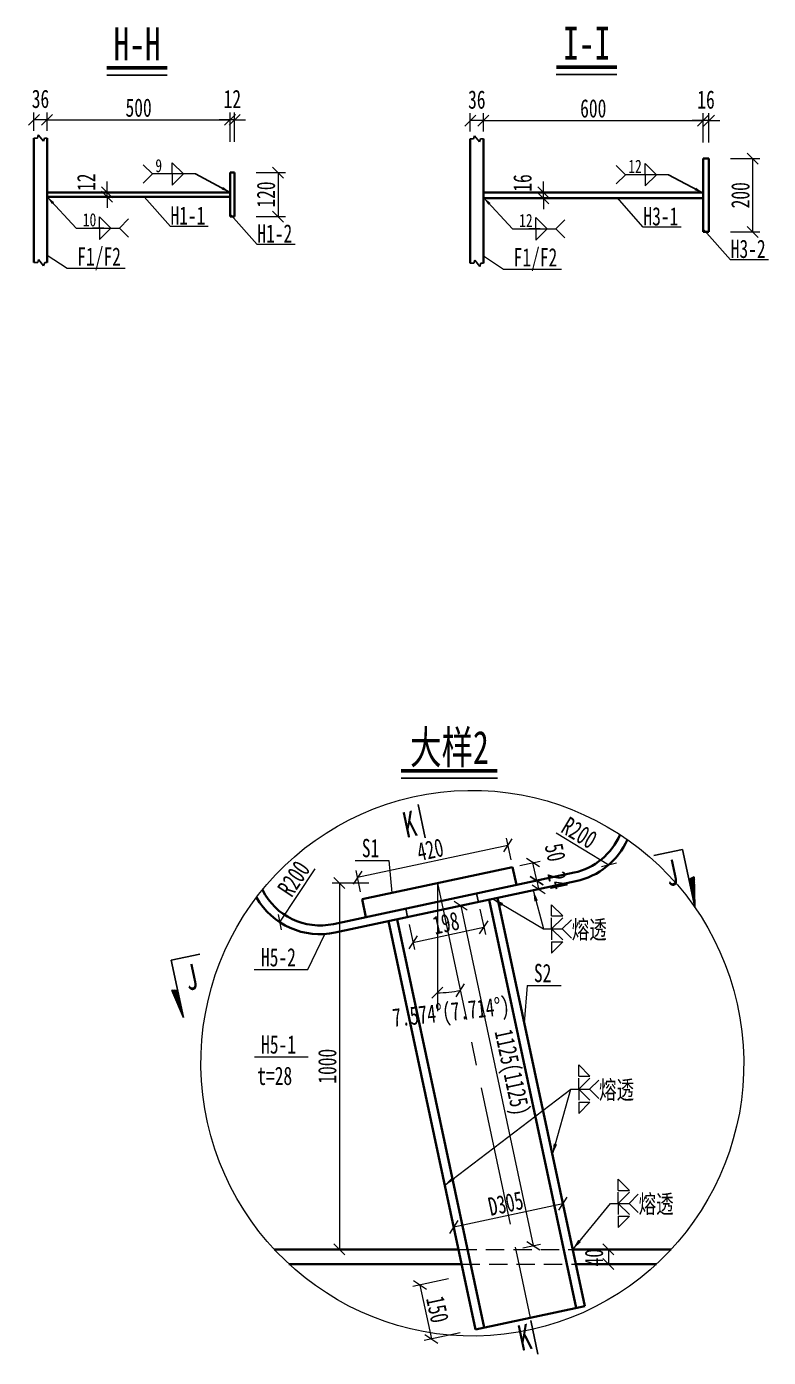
# Model space of a CAD drawing. Header units: millimetres. Extents: x -411717 to -116098, y 0 to 693159.
# Drawn here: x -190016 to -187990, y 302974 to 306607 of the extents above; entities that cross this region are included whole.
import ezdxf
from ezdxf.enums import TextEntityAlignment as Align

# ---------------------------------------------------------------- set-up
doc = ezdxf.new("R2010")
doc.units = ezdxf.units.MM
doc.header["$LTSCALE"] = 2
doc.header["$PDMODE"] = 3
doc.header["$PDSIZE"] = -10
doc.linetypes.add('CENTER2', pattern=[28.575, 19.05, -3.175, 3.175, -3.175])
doc.linetypes.add('DASHED', pattern=[0.75, 0.5, -0.25])
doc.layers.get('Defpoints').update_dxf_attribs({"color": 8, "lineweight": 9})
doc.layers.add('dim', color=3, linetype='Continuous')
for name, color, linetype, lineweight in [('中心线', 7, 'CENTER2', 15), ('吊杆', 8, 'DASHED', 9), ('文字', 7, 'Continuous', 15), ('标注', 4, 'Continuous', 13), ('标注线及字体', 2, 'Continuous', 15), ('桥 构造粗实', 1, 'Continuous', 30), ('横隔板', 6, 'Continuous', 25), ('细实线', 4, 'Continuous', 15), ('虚线', 4, 'DASHED', 15), ('钢板粗线', 1, 'Continuous', 25)]:
    doc.layers.add(name, color=color, linetype=linetype, lineweight=lineweight)
doc.styles.add('111', font='仿宋_GB2312.ttf', dxfattribs={"width": 0.7})
doc.styles.add('BM_Dim', font='仿宋_GB2312.ttf', dxfattribs={"width": 0.85})
doc.styles.add('SMEDI', font='仿宋_GB2312.ttf', dxfattribs={"width": 0.75})
doc.styles.get("Standard").update_dxf_attribs({"font": '仿宋_GB2312.ttf'})
doc.dimstyles.new('200', dxfattribs={"dimscale": 0, "dimtxt": 2.5, "dimasz": 1.5, "dimexe": 1, "dimexo": 1, "dimgap": 0.4, "dimtad": 1, "dimdec": 0, "dimdsep": 46, "dimtxsty": '111', "dimblk": 'OBLIQUE', "dimcen": 0, "dimclrd": 256, "dimclre": 256, "dimclrt": 256, "dimadec": 1, "dimazin": 2, "dimtfac": 1, "dimtdec": 0, "dimtmove": 2, "dimatfit": 3, "dimfxl": 4, "dimfxlon": 1, "dimtolj": 1, "dimlwd": -1, "dimlwe": -1, "dimarcsym": 0})
doc.dimstyles.new('MSteel_1.0_1.0', dxfattribs={"dimtxt": 3, "dimasz": 1.2, "dimexe": 1, "dimexo": 1, "dimgap": 1, "dimtad": 3, "dimtoh": 1, "dimdec": 0, "dimzin": 0, "dimdsep": 46, "dimtxsty": 'Standard', "dimblk": 'ARCHTICK', "dimcen": 0.09, "dimclrd": 3, "dimclre": 3, "dimadec": 0, "dimazin": 0, "dimtfac": 1, "dimtdec": 4, "dimtofl": 0, "dimtmove": 0, "dimatfit": 3, "dimfxl": 1, "dimtolj": 1, "dimtzin": 0, "dimarcsym": 0})

# ---------------------------------------------------------------- blocks, each defined once
blk = doc.blocks.new('_ArchTick')
at = {"color": 0, "linetype": 'ByBlock', "const_width": 0.15}
blk.add_lwpolyline([(-0.5, -0.5), (0.5, 0.5)], dxfattribs=at)
blk = doc.blocks.new('_Oblique')
at = {"color": 0, "linetype": 'ByBlock', "lineweight": -2}
blk.add_line((-0.5, -0.5), (0.5, 0.5), dxfattribs=at)
blk = doc.blocks.new('*D1088')
at = {"layer": 'Defpoints', "color": 0, "transparency": 16777216}
for p in [(-189460.1, 306352.7), (-189960.1, 306302.7), (-189460.1, 306266.7)]:
    blk.add_point(p, dxfattribs=at)
at = {"layer": '标注', "transparency": 16777216}
for p, q in [((-189960.1, 306322.7), (-189960.1, 306372.7)), ((-189460.1, 306292.7), (-189460.1, 306372.7)), ((-189960.1, 306352.7), (-189460.1, 306352.7))]:
    blk.add_line(p, q, dxfattribs=at)
at = {"layer": '标注', "transparency": 16777216, "xscale": 30.0000111803067, "yscale": 30.0000111803067, "zscale": 30.0000111803067, "rotation": 180}
blk.add_blockref('_Oblique', (-189960.1, 306352.7), dxfattribs=at)
at = {"layer": '标注', "transparency": 16777216, "xscale": 30.0000111803067, "yscale": 30.0000111803067, "zscale": 30.0000111803067}
blk.add_blockref('_Oblique', (-189460.1, 306352.7), dxfattribs=at)
at = {"layer": '标注', "transparency": 16777216, "insert": (-189710.1, 306385.7), "char_height": 50, "attachment_point": 5, "style": '111'}
blk.add_mtext('\\A1;500', dxfattribs=at)
blk = doc.blocks.new('*D1161')
at = {"layer": 'Defpoints', "color": 0, "transparency": 16777216}
for p in [(-189448.1, 306208.7), (-189448.1, 306088.7), (-189329.1, 306088.7)]:
    blk.add_point(p, dxfattribs=at)
at = {"layer": '标注', "transparency": 16777216}
for p, q in [((-189389.1, 306208.7), (-189309.1, 306208.7)), ((-189329.1, 306208.7), (-189329.1, 306088.7)), ((-189389.1, 306088.7), (-189309.1, 306088.7))]:
    blk.add_line(p, q, dxfattribs=at)
at = {"layer": '标注', "transparency": 16777216, "xscale": 30.0000111803067, "yscale": 30.0000111803067, "zscale": 30.0000111803067}
for p, rotation in [((-189329.1, 306208.7), 90), ((-189329.1, 306088.7), 270)]:
    blk.add_blockref('_Oblique', p, dxfattribs=dict(at, rotation=rotation))
at = {"layer": '标注', "transparency": 16777216, "insert": (-189362.1, 306148.7), "char_height": 50, "attachment_point": 5, "rotation": 90, "style": '111'}
blk.add_mtext('\\A1;120', dxfattribs=at)
blk = doc.blocks.new('*D1162')
at = {"layer": 'Defpoints', "color": 0, "transparency": 16777216}
for p in [(-189460.1, 306352.7), (-189460.1, 306208.7), (-189448.1, 306208.7)]:
    blk.add_point(p, dxfattribs=at)
at = {"layer": '标注', "transparency": 16777216}
for p, q in [((-189460.1, 306292.7), (-189460.1, 306372.7)), ((-189448.1, 306292.7), (-189448.1, 306372.7)), ((-189460.1, 306352.7), (-189490.1, 306352.7)), ((-189448.1, 306352.7), (-189460.1, 306352.7)), ((-189448.1, 306352.7), (-189418.1, 306352.7))]:
    blk.add_line(p, q, dxfattribs=at)
at = {"layer": '标注', "transparency": 16777216, "xscale": 30.0000111803067, "yscale": 30.0000111803067, "zscale": 30.0000111803067}
blk.add_blockref('_Oblique', (-189460.1, 306352.7), dxfattribs=at)
at = {"layer": '标注', "transparency": 16777216, "xscale": 30.0000111803067, "yscale": 30.0000111803067, "zscale": 30.0000111803067, "rotation": 180}
blk.add_blockref('_Oblique', (-189448.1, 306352.7), dxfattribs=at)
at = {"layer": '标注', "transparency": 16777216, "insert": (-189454.1, 306409.7), "char_height": 50, "attachment_point": 5, "style": '111'}
blk.add_mtext('\\A1;12', dxfattribs=at)
blk = doc.blocks.new('*D1163')
at = {"layer": 'Defpoints', "color": 0, "transparency": 16777216}
for p in [(-189796.3, 306154.7), (-189756.8, 306154.7), (-189756.8, 306142.7)]:
    blk.add_point(p, dxfattribs=at)
at = {"layer": '标注', "transparency": 16777216}
for p, q in [((-189796.3, 306154.7), (-189796.3, 306184.7)), ((-189776.8, 306154.7), (-189816.3, 306154.7)), ((-189796.3, 306142.7), (-189796.3, 306154.7)), ((-189776.8, 306142.7), (-189816.3, 306142.7)), ((-189796.3, 306142.7), (-189796.3, 306112.7))]:
    blk.add_line(p, q, dxfattribs=at)
at = {"layer": '标注', "transparency": 16777216, "xscale": 30.0000111803067, "yscale": 30.0000111803067, "zscale": 30.0000111803067}
for p, rotation in [((-189796.3, 306154.7), 270), ((-189796.3, 306142.7), 90)]:
    blk.add_blockref('_Oblique', p, dxfattribs=dict(at, rotation=rotation))
at = {"layer": '标注', "transparency": 16777216, "insert": (-189853.3, 306182.3), "char_height": 50, "attachment_point": 5, "rotation": 90, "style": '111'}
blk.add_mtext('\\A1;12', dxfattribs=at)
blk = doc.blocks.new('*D1089')
at = {"layer": 'Defpoints', "color": 0, "transparency": 16777216}
for p in [(-189996.1, 306352.7), (-189996.1, 306302.7), (-189960.1, 306302.7)]:
    blk.add_point(p, dxfattribs=at)
at = {"layer": '标注', "transparency": 16777216}
for p, q in [((-189996.1, 306322.7), (-189996.1, 306372.7)), ((-189960.1, 306322.7), (-189960.1, 306372.7)), ((-189960.1, 306352.7), (-189996.1, 306352.7))]:
    blk.add_line(p, q, dxfattribs=at)
at = {"layer": '标注', "transparency": 16777216, "xscale": 30.00001118030679, "yscale": 30.00001118030679, "zscale": 30.00001118030679, "rotation": 180}
blk.add_blockref('_Oblique', (-189996.1, 306352.7), dxfattribs=at)
at = {"layer": '标注', "transparency": 16777216, "xscale": 30.00001118030679, "yscale": 30.00001118030679, "zscale": 30.00001118030679}
blk.add_blockref('_Oblique', (-189960.1, 306352.7), dxfattribs=at)
at = {"layer": '标注', "transparency": 16777216, "insert": (-189978.1, 306409.7), "char_height": 50, "attachment_point": 5, "style": '111'}
blk.add_mtext('\\A1;36', dxfattribs=at)
blk = doc.blocks.new('*D1090')
at = {"layer": 'Defpoints', "color": 0, "transparency": 16777216}
for p in [(-188168.5, 306350.7), (-188768.5, 306300.7), (-188168.5, 306264.7)]:
    blk.add_point(p, dxfattribs=at)
at = {"layer": '标注', "transparency": 16777216}
for p, q in [((-188768.5, 306320.7), (-188768.5, 306370.7)), ((-188168.5, 306290.7), (-188168.5, 306370.7)), ((-188768.5, 306350.7), (-188168.5, 306350.7))]:
    blk.add_line(p, q, dxfattribs=at)
at = {"layer": '标注', "transparency": 16777216, "xscale": 30.0000111803067, "yscale": 30.0000111803067, "zscale": 30.0000111803067, "rotation": 180}
blk.add_blockref('_Oblique', (-188768.5, 306350.7), dxfattribs=at)
at = {"layer": '标注', "transparency": 16777216, "xscale": 30.0000111803067, "yscale": 30.0000111803067, "zscale": 30.0000111803067}
blk.add_blockref('_Oblique', (-188168.5, 306350.7), dxfattribs=at)
at = {"layer": '标注', "transparency": 16777216, "insert": (-188468.5, 306383.7), "char_height": 50, "attachment_point": 5, "style": '111'}
blk.add_mtext('\\A1;600', dxfattribs=at)
blk = doc.blocks.new('*D1164')
at = {"layer": 'Defpoints', "color": 0, "transparency": 16777216}
for p in [(-188152.5, 306246.7), (-188152.5, 306046.7), (-188033.5, 306046.7)]:
    blk.add_point(p, dxfattribs=at)
at = {"layer": '标注', "transparency": 16777216}
for p, q in [((-188093.5, 306246.7), (-188013.5, 306246.7)), ((-188033.5, 306246.7), (-188033.5, 306046.7)), ((-188093.5, 306046.7), (-188013.5, 306046.7))]:
    blk.add_line(p, q, dxfattribs=at)
at = {"layer": '标注', "transparency": 16777216, "xscale": 30.0000111803067, "yscale": 30.0000111803067, "zscale": 30.0000111803067}
for p, rotation in [((-188033.5, 306246.7), 90), ((-188033.5, 306046.7), 270)]:
    blk.add_blockref('_Oblique', p, dxfattribs=dict(at, rotation=rotation))
at = {"layer": '标注', "transparency": 16777216, "insert": (-188066.5, 306146.7), "char_height": 50, "attachment_point": 5, "rotation": 90, "style": '111'}
blk.add_mtext('\\A1;200', dxfattribs=at)
blk = doc.blocks.new('*D1165')
at = {"layer": 'Defpoints', "color": 0, "transparency": 16777216}
for p in [(-188168.5, 306350.7), (-188168.5, 306246.7), (-188152.5, 306246.7)]:
    blk.add_point(p, dxfattribs=at)
at = {"layer": '标注', "transparency": 16777216}
for p, q in [((-188168.5, 306290.7), (-188168.5, 306370.7)), ((-188152.5, 306290.7), (-188152.5, 306370.7)), ((-188168.5, 306350.7), (-188198.5, 306350.7)), ((-188152.5, 306350.7), (-188168.5, 306350.7)), ((-188152.5, 306350.7), (-188122.5, 306350.7))]:
    blk.add_line(p, q, dxfattribs=at)
at = {"layer": '标注', "transparency": 16777216, "xscale": 30.0000111803067, "yscale": 30.0000111803067, "zscale": 30.0000111803067}
blk.add_blockref('_Oblique', (-188168.5, 306350.7), dxfattribs=at)
at = {"layer": '标注', "transparency": 16777216, "xscale": 30.0000111803067, "yscale": 30.0000111803067, "zscale": 30.0000111803067, "rotation": 180}
blk.add_blockref('_Oblique', (-188152.5, 306350.7), dxfattribs=at)
at = {"layer": '标注', "transparency": 16777216, "insert": (-188160.5, 306407.7), "char_height": 50, "attachment_point": 5, "style": '111'}
blk.add_mtext('\\A1;16', dxfattribs=at)
blk = doc.blocks.new('*D1091')
at = {"layer": 'Defpoints', "color": 0, "transparency": 16777216}
for p in [(-188604.7, 306154.7), (-188565.2, 306154.7), (-188565.2, 306138.7)]:
    blk.add_point(p, dxfattribs=at)
at = {"layer": '标注', "transparency": 16777216}
for p, q in [((-188604.7, 306154.7), (-188604.7, 306184.7)), ((-188585.2, 306154.7), (-188624.7, 306154.7)), ((-188604.7, 306138.7), (-188604.7, 306154.7)), ((-188585.2, 306138.7), (-188624.7, 306138.7)), ((-188604.7, 306138.7), (-188604.7, 306108.7))]:
    blk.add_line(p, q, dxfattribs=at)
at = {"layer": '标注', "transparency": 16777216, "xscale": 30.0000111803067, "yscale": 30.0000111803067, "zscale": 30.0000111803067}
for p, rotation in [((-188604.7, 306154.7), 270), ((-188604.7, 306138.7), 90)]:
    blk.add_blockref('_Oblique', p, dxfattribs=dict(at, rotation=rotation))
at = {"layer": '标注', "transparency": 16777216, "insert": (-188661.7, 306180.3), "char_height": 50, "attachment_point": 5, "rotation": 90, "style": '111'}
blk.add_mtext('\\A1;16', dxfattribs=at)
blk = doc.blocks.new('*D1092')
at = {"layer": 'Defpoints', "color": 0, "transparency": 16777216}
for p in [(-188804.5, 306350.7), (-188804.5, 306300.7), (-188768.5, 306300.7)]:
    blk.add_point(p, dxfattribs=at)
at = {"layer": '标注', "transparency": 16777216}
for p, q in [((-188804.5, 306320.7), (-188804.5, 306370.7)), ((-188768.5, 306320.7), (-188768.5, 306370.7)), ((-188768.5, 306350.7), (-188804.5, 306350.7))]:
    blk.add_line(p, q, dxfattribs=at)
at = {"layer": '标注', "transparency": 16777216, "xscale": 30.00001118030679, "yscale": 30.00001118030679, "zscale": 30.00001118030679, "rotation": 180}
blk.add_blockref('_Oblique', (-188804.5, 306350.7), dxfattribs=at)
at = {"layer": '标注', "transparency": 16777216, "xscale": 30.00001118030679, "yscale": 30.00001118030679, "zscale": 30.00001118030679}
blk.add_blockref('_Oblique', (-188768.5, 306350.7), dxfattribs=at)
at = {"layer": '标注', "transparency": 16777216, "insert": (-188786.5, 306407.7), "char_height": 50, "attachment_point": 5, "style": '111'}
blk.add_mtext('\\A1;36', dxfattribs=at)
blk = doc.blocks.new('*D1097')
at = {"layer": 'Defpoints', "color": 0, "transparency": 16777216}
for p in [(-188460.2, 303268.8), (-188460.2, 303228.8), (-188427.3, 303228.8)]:
    blk.add_point(p, dxfattribs=at)
at = {"layer": '标注', "transparency": 16777216}
for p, q in [((-188440.2, 303268.8), (-188407.3, 303268.8)), ((-188427.3, 303268.8), (-188427.3, 303228.8)), ((-188440.2, 303228.8), (-188407.3, 303228.8))]:
    blk.add_line(p, q, dxfattribs=at)
at = {"layer": '标注', "transparency": 16777216, "xscale": 30.00001118030668, "yscale": 30.00001118030668, "zscale": 30.00001118030668}
for p, rotation in [((-188427.3, 303268.8), 90), ((-188427.3, 303228.8), 270)]:
    blk.add_blockref('_Oblique', p, dxfattribs=dict(at, rotation=rotation))
at = {"layer": '标注', "transparency": 16777216, "insert": (-188466.3, 303246.2), "char_height": 50, "attachment_point": 5, "rotation": 90, "style": '111'}
blk.add_mtext('\\A1;40', dxfattribs=at)
blk = doc.blocks.new('*D1167')
at = {"layer": 'Defpoints', "color": 0, "transparency": 16777216}
for p in [(-188894.2, 304268.8), (-189161.7, 303268.8), (-189088.1, 303268.8)]:
    blk.add_point(p, dxfattribs=at)
at = {"layer": '标注', "transparency": 16777216}
for p, q in [((-189081.7, 304268.8), (-189181.7, 304268.8)), ((-189161.7, 304268.8), (-189161.7, 303268.8)), ((-189108.1, 303268.8), (-189181.7, 303268.8))]:
    blk.add_line(p, q, dxfattribs=at)
at = {"layer": '标注', "transparency": 16777216, "xscale": 30.00001118030668, "yscale": 30.00001118030668, "zscale": 30.00001118030668}
for p, rotation in [((-189161.7, 304268.8), 90), ((-189161.7, 303268.8), 270)]:
    blk.add_blockref('_Oblique', p, dxfattribs=dict(at, rotation=rotation))
at = {"layer": '标注', "transparency": 16777216, "insert": (-189194.7, 303768.8), "char_height": 50, "attachment_point": 5, "rotation": 90, "style": '111'}
blk.add_mtext('\\A1;1000', dxfattribs=at)
blk = doc.blocks.new('*D1098')
at = {"layer": 'Defpoints', "color": 0, "transparency": 16777216}
for p in [(-189214.8, 304329.2), (-189325.2, 304162.4)]:
    blk.add_point(p, dxfattribs=at)
at = {"layer": '标注', "transparency": 16777216}
blk.add_line((-189229.1, 304307.7), (-189325.2, 304162.4), dxfattribs=at)
at = {"layer": '标注', "transparency": 16777216, "xscale": 30.00001118030668, "yscale": 30.00001118030668, "zscale": 30.00001118030668, "rotation": 236.4974967054063}
blk.add_blockref('_Oblique', (-189325.2, 304162.4), dxfattribs=at)
at = {"layer": '标注', "transparency": 16777216, "insert": (-189286.4, 304280.9), "char_height": 50, "attachment_point": 5, "rotation": 56.4975, "style": '111'}
blk.add_mtext('\\A1;R200', dxfattribs=at)
blk = doc.blocks.new('*D1099')
at = {"layer": 'Defpoints', "color": 0, "transparency": 16777216}
for p in [(-188597.2, 304422.2), (-188425.8, 304319.1)]:
    blk.add_point(p, dxfattribs=at)
at = {"layer": '标注', "transparency": 16777216}
blk.add_line((-188569.7, 304405.7), (-188425.8, 304319.1), dxfattribs=at)
at = {"layer": '标注', "transparency": 16777216, "xscale": 30.00001118030668, "yscale": 30.00001118030668, "zscale": 30.00001118030668, "rotation": 328.9846993596302}
blk.add_blockref('_Oblique', (-188425.8, 304319.1), dxfattribs=at)
at = {"layer": '标注', "transparency": 16777216, "insert": (-188506.5, 304406.1), "char_height": 50, "attachment_point": 5, "rotation": 328.9847, "style": '111'}
blk.add_mtext('\\A1;R200', dxfattribs=at)
blk = doc.blocks.new('*D1168')
at = {"layer": 'Defpoints', "color": 0, "transparency": 16777216}
for p in [(-188894.2, 304268.8), (-188894.2, 304268.8), (-188873.2, 303970.1), (-188894.2, 303918.9), (-188672.1, 303228.8)]:
    blk.add_point(p, dxfattribs=at)
at = {"layer": '标注', "transparency": 16777216}
blk.add_arc((-188894.2, 304268.8), 299.4, 270, 282.055, dxfattribs=at)
at = {"layer": '标注', "transparency": 16777216, "xscale": 30.00001118030668, "yscale": 30.00001118030668, "zscale": 30.00001118030668}
for p, rotation in [((-188894.2, 303969.3), 179.9999999999967), ((-188831.7, 303976), 12.05499999999976)]:
    blk.add_blockref('_Oblique', p, dxfattribs=dict(at, rotation=rotation))
at = {"layer": '标注', "transparency": 16777216, "insert": (-188856.5, 303911.3), "char_height": 50, "attachment_point": 5, "rotation": 6.0275, "style": '111'}
blk.add_mtext('\\A1;7.574%%D(7.714%%D)', dxfattribs=at)
blk = doc.blocks.new('*D1169')
at = {"layer": 'Defpoints', "color": 0, "transparency": 16777216}
for p in [(-188782, 304217.1), (-188975.6, 304175.7), (-188767.2, 304148.1)]:
    blk.add_point(p, dxfattribs=at)
at = {"layer": '标注', "transparency": 16777216}
for p, q in [((-188777.8, 304197.5), (-188763, 304128.5)), ((-188971.4, 304156.2), (-188956.7, 304087.2)), ((-188960.9, 304106.7), (-188767.2, 304148.1))]:
    blk.add_line(p, q, dxfattribs=at)
at = {"layer": '标注', "transparency": 16777216, "xscale": 30.00001118030668, "yscale": 30.00001118030668, "zscale": 30.00001118030668}
for p, rotation in [((-188767.2, 304148.1), 12.05499999999293), ((-188960.9, 304106.7), 192.0549999999929)]:
    blk.add_blockref('_Oblique', p, dxfattribs=dict(at, rotation=rotation))
at = {"layer": '标注', "transparency": 16777216, "insert": (-188870.9, 304159.7), "char_height": 50, "attachment_point": 5, "rotation": 12.055, "style": '111'}
blk.add_mtext('\\A1;198', dxfattribs=at)
blk = doc.blocks.new('*D1170')
at = {"layer": 'Defpoints', "color": 0, "transparency": 16777216}
for p in [(-188688.9, 304312.6), (-189112.2, 304283.8), (-189099.6, 304224.9)]:
    blk.add_point(p, dxfattribs=at)
at = {"layer": '标注', "transparency": 16777216}
for p, q in [((-188701.4, 304371.5), (-189112.2, 304283.8)), ((-188693, 304332.2), (-188705.6, 304391.1)), ((-189103.8, 304244.5), (-189116.4, 304303.4))]:
    blk.add_line(p, q, dxfattribs=at)
at = {"layer": '标注', "transparency": 16777216, "xscale": 30.00001118030668, "yscale": 30.00001118030668, "zscale": 30.00001118030668}
for p, rotation in [((-188701.4, 304371.5), 12.0549999999199), ((-189112.2, 304283.8), 192.0549999999199)]:
    blk.add_blockref('_Oblique', p, dxfattribs=dict(at, rotation=rotation))
at = {"layer": '标注', "transparency": 16777216, "insert": (-188913.7, 304360), "char_height": 50, "attachment_point": 5, "rotation": 12.055, "style": '111'}
blk.add_mtext('\\A1;420', dxfattribs=at)
blk = doc.blocks.new('*D1171')
at = {"layer": 'Defpoints', "color": 0, "transparency": 16777216}
for p in [(-188688.9, 304312.6), (-188633.3, 304324.5), (-188678.4, 304263.7)]:
    blk.add_point(p, dxfattribs=at)
at = {"layer": '标注', "transparency": 16777216}
for p, q in [((-188669.3, 304316.8), (-188613.7, 304328.7)), ((-188622.8, 304275.6), (-188633.3, 304324.5)), ((-188658.9, 304267.9), (-188603.3, 304279.8))]:
    blk.add_line(p, q, dxfattribs=at)
at = {"layer": '标注', "transparency": 16777216, "xscale": 30.00001118030668, "yscale": 30.00001118030668, "zscale": 30.00001118030668}
for p, rotation in [((-188633.3, 304324.5), 102.0550000000018), ((-188622.8, 304275.6), 282.0550000000018)]:
    blk.add_blockref('_Oblique', p, dxfattribs=dict(at, rotation=rotation))
at = {"layer": '标注', "transparency": 16777216, "insert": (-188572.3, 304352.5), "char_height": 50, "attachment_point": 5, "rotation": 282.055, "style": '111'}
blk.add_mtext('\\A1;50', dxfattribs=at)
blk = doc.blocks.new('*D1180')
at = {"layer": 'Defpoints', "color": 0, "transparency": 16777216}
for p in [(-188551.4, 303393.6), (-188549.3, 303383.6), (-188847.5, 303319.9)]:
    blk.add_point(p, dxfattribs=at)
at = {"layer": '标注', "transparency": 16777216}
for p, q in [((-188849.7, 303330), (-188551.4, 303393.6)), ((-188551.4, 303393.6), (-188555.6, 303413.2)), ((-188849.7, 303330), (-188853.8, 303349.5))]:
    blk.add_line(p, q, dxfattribs=at)
at = {"layer": '标注', "transparency": 16777216, "xscale": 30.0000111803067, "yscale": 30.0000111803067, "zscale": 30.0000111803067}
for p, rotation in [((-188551.4, 303393.6), 12.05500000000188), ((-188849.7, 303330), 192.0550000000019)]:
    blk.add_blockref('_Oblique', p, dxfattribs=dict(at, rotation=rotation))
at = {"layer": '标注', "transparency": 16777216, "insert": (-188707.4, 303394.1), "char_height": 50, "attachment_point": 5, "rotation": 12.055, "style": '111'}
blk.add_mtext('\\A1;D305', dxfattribs=at)
blk = doc.blocks.new('剖面箭头')
at = {"layer": '钢板粗线', "ltscale": 10}
h = blk.add_hatch(dxfattribs=at)
h.set_pattern_fill('ANSI31', color=256, style=0)
h.set_pattern_definition([(45, (-182.99888, -777.8594), (-0.088388348, 0.088388348), [])])
h.paths.add_polyline_path([(6, -3), (3.15, -3), (3, -3.6)])
for p, q in [((0, 0), (0, -3)), ((0, -3), (6, -3)), ((6, -3), (3, -3.6)), ((3, -3.6), (3.15, -3))]:
    blk.add_line(p, q, dxfattribs=at)
blk = doc.blocks.new('*D1188')
at = {"layer": 'Defpoints', "color": 0, "transparency": 16777216}
for p in [(-188658.9, 304267.9), (-188653.8, 304244.5), (-188617.8, 304252.2)]:
    blk.add_point(p, dxfattribs=at)
at = {"layer": '标注', "transparency": 16777216}
for p, q in [((-188639.3, 304272.1), (-188603.3, 304279.8)), ((-188634.3, 304248.6), (-188598.2, 304256.3)), ((-188622.8, 304275.6), (-188617.8, 304252.2))]:
    blk.add_line(p, q, dxfattribs=at)
at = {"layer": '标注', "transparency": 16777216, "xscale": 30.00001118030656, "yscale": 30.00001118030656, "zscale": 30.00001118030656}
for p, rotation in [((-188622.8, 304275.6), 102.0550000003429), ((-188617.8, 304252.2), 282.0550000003429)]:
    blk.add_blockref('_Oblique', p, dxfattribs=dict(at, rotation=rotation))
at = {"layer": '标注', "transparency": 16777216, "insert": (-188564.6, 304275.8), "char_height": 50, "attachment_point": 5, "rotation": 282.055, "style": '111'}
blk.add_mtext('\\A1;24', dxfattribs=at)
blk = doc.blocks.new('*D1189')
at = {"layer": 'Defpoints', "color": 0, "transparency": 16777216}
for p in [(-188878.8, 304196.4), (-188632.3, 303279.1), (-188680.7, 303268.8)]:
    blk.add_point(p, dxfattribs=at)
at = {"layer": '标注', "transparency": 16777216}
for p, q in [((-188859.2, 304200.6), (-188810.9, 304210.9)), ((-188830.4, 304206.7), (-188632.3, 303279.1)), ((-188661.1, 303273), (-188612.8, 303283.3))]:
    blk.add_line(p, q, dxfattribs=at)
at = {"layer": '标注', "transparency": 16777216, "xscale": 30.0000111803067, "yscale": 30.0000111803067, "zscale": 30.0000111803067}
for p, rotation in [((-188830.4, 304206.7), 102.0549999999997), ((-188632.3, 303279.1), 282.0549999999997)]:
    blk.add_blockref('_Oblique', p, dxfattribs=dict(at, rotation=rotation))
at = {"layer": '标注', "transparency": 16777216, "insert": (-188695.4, 303750.6), "char_height": 50, "attachment_point": 5, "rotation": 282.055, "style": '111'}
blk.add_mtext('\\A1;1125(1125)', dxfattribs=at)
blk = doc.blocks.new('*D1620')
at = {"layer": 'Defpoints', "color": 0, "transparency": 16777216}
for p in [(-188672.1, 303228.8), (-188640.8, 303082.1), (-188910.5, 303024.5)]:
    blk.add_point(p, dxfattribs=at)
at = {"layer": '标注', "transparency": 16777216}
for p, q in [((-188863.5, 303187.9), (-188961.3, 303167)), ((-188941.8, 303171.2), (-188910.5, 303024.5)), ((-188832.2, 303041.2), (-188930, 303020.3))]:
    blk.add_line(p, q, dxfattribs=at)
at = {"layer": '标注', "transparency": 16777216, "xscale": 30, "yscale": 30, "zscale": 30}
for p, rotation in [((-188941.8, 303171.2), 102.0550000000857), ((-188910.5, 303024.5), 282.0550000000856)]:
    blk.add_blockref('_Oblique', p, dxfattribs=dict(at, rotation=rotation))
at = {"layer": '标注', "transparency": 16777216, "insert": (-188893.8, 303104.7), "char_height": 50, "attachment_point": 5, "rotation": 282.055, "style": '111'}
blk.add_mtext('\\A1;150', dxfattribs=at)

msp = doc.modelspace()

# ---------------------------------------------------------------- linework, layer by layer
at = {"color": 4}
for p, q in [((-189797.3, 306474.5), (-189631.7, 306474.5)), ((-188569.7, 306476.5), (-188404, 306476.5)), ((-188993.4, 304555.7), (-188730.1, 304555.7))]:
    msp.add_line(p, q, dxfattribs=at)
for p, q in [((-189996.1, 306302.9), (-189986.4, 306302.9)), ((-189986.4, 306302.9), (-189984.4, 306311.4)), ((-189970.2, 306294.4), (-189984.4, 306311.4)), ((-189970.2, 306294.4), (-189967.2, 306302.9)), ((-189967.2, 306302.9), (-189960.1, 306302.9)), ((-188804.5, 306300.9), (-188795.2, 306300.9)), ((-188795.2, 306300.9), (-188793.2, 306309.4)), ((-188779, 306292.4), (-188793.2, 306309.4)), ((-188779, 306292.4), (-188776, 306300.9)), ((-188776, 306300.9), (-188768.5, 306300.9)), ((-189996.1, 305962.9), (-189985.7, 305962.9)), ((-189985.7, 305962.9), (-189983.7, 305971.4)), ((-189969.4, 305954.4), (-189983.7, 305971.4)), ((-189969.4, 305954.4), (-189966.4, 305962.9)), ((-189966.4, 305962.9), (-189960.1, 305962.9)), ((-188794.3, 305960.9), (-188792.3, 305969.4)), ((-188778.1, 305952.4), (-188792.3, 305969.4)), ((-188804.5, 305960.9), (-188794.3, 305960.9)), ((-188778.1, 305952.4), (-188775.1, 305960.9)), ((-188775.1, 305960.9), (-188768.5, 305960.9))]:
    msp.add_line(p, q)
at = {"color": 6, "const_width": 10}
for points in [[(-189797.3, 306494.5), (-189631.7, 306494.5)], [(-188569.7, 306496.5), (-188404, 306496.5)], [(-188993.4, 304575.7), (-188730.1, 304575.7)]]:
    msp.add_lwpolyline(points, dxfattribs=at)
at = {"layer": '中心线', "ltscale": 10}
msp.add_line((-188894.2, 304268.8), (-188672.1, 303228.8), dxfattribs=at)
at = {"layer": '吊杆', "ltscale": 2}
msp.add_line((-189099.5, 304224.6), (-189089, 304175.8), dxfattribs=at)
at = {"layer": '标注'}
for p, q in [((-189623.4, 306061.3), (-189695.1, 306142.7)), ((-188331.8, 306059.3), (-188403.5, 306140.7)), ((-189386.2, 306012.4), (-189457.9, 306093.7)), ((-189520.2, 306061.3), (-189623.4, 306061.3)), ((-188228.6, 306059.3), (-188331.8, 306059.3)), ((-188093.4, 305970.5), (-188165.2, 306051.8)), ((-189283, 306012.4), (-189386.2, 306012.4)), ((-189905.1, 305946.4), (-189960.1, 305982.3)), ((-188713.5, 305944.4), (-188768.5, 305980.3)), ((-187990.2, 305970.5), (-188093.4, 305970.5)), ((-189746.4, 305946.4), (-189905.1, 305946.4)), ((-188554.8, 305944.4), (-188713.5, 305944.4)), ((-189118.9, 304330.7), (-189026.4, 304330.7)), ((-189026.4, 304330.7), (-189018.9, 304242.2)), ((-189247.6, 304032.7), (-189201.3, 304129.6)), ((-189394.3, 304032.7), (-189247.6, 304032.7)), ((-188649, 303989.6), (-188656.9, 303887.7)), ((-188649, 303989.6), (-188556.4, 303989.6)), ((-189393.9, 303794.6), (-189247.2, 303794.6)), ((-188672.1, 303228.8), (-188640.8, 303082.1))]:
    msp.add_line(p, q, dxfattribs=at)
msp.add_ellipse((-188798.7, 303777), major_axis=(-124.9, 734.6), ratio=0.994417, start_param=-3.141592653589793, end_param=3.141592653589793, dxfattribs=at)
at = {"layer": '桥 构造粗实'}
for p, q in [((-189996.1, 306302.9), (-189996.1, 305962.9)), ((-189960.1, 306302.9), (-189960.1, 305962.9)), ((-188804.5, 306300.9), (-188804.5, 305960.9)), ((-188768.5, 306300.9), (-188768.5, 305960.9)), ((-188168.5, 306046.7), (-188168.5, 306246.7)), ((-188168.5, 306246.7), (-188152.5, 306246.7)), ((-188152.5, 306046.7), (-188152.5, 306246.7)), ((-189460.1, 306088.7), (-189460.1, 306208.7)), ((-189460.1, 306208.7), (-189448.1, 306208.7)), ((-189448.1, 306088.7), (-189448.1, 306208.7)), ((-189960.1, 306154.7), (-189460.1, 306154.7)), ((-188768.5, 306154.7), (-188168.5, 306154.7)), ((-189960.1, 306142.7), (-189460.1, 306142.7)), ((-188768.5, 306138.7), (-188168.5, 306138.7)), ((-189460.1, 306088.7), (-189448.1, 306088.7)), ((-188168.5, 306046.7), (-188152.5, 306046.7)), ((-188520.9, 304297.4), (-189178.1, 304157)), ((-189099.6, 304224.9), (-188688.9, 304312.6)), ((-188688.9, 304312.6), (-188678.4, 304263.7)), ((-188515.9, 304273.9), (-189173.1, 304133.6)), ((-189099.6, 304224.9), (-189089.2, 304176)), ((-188753.1, 304223.3), (-188515.1, 303108.9)), ((-188729.6, 304228.3), (-188491.7, 303113.9)), ((-189027.9, 304164.6), (-188789.9, 303050.2)), ((-189004.4, 304169.6), (-188766.5, 303055.3)), ((-189339.6, 303268.8), (-188836.6, 303268.8)), ((-189339.6, 303268.8), (-188836.6, 303268.8)), ((-188524.7, 303268.8), (-188256, 303268.8)), ((-188524.7, 303268.8), (-188310.6, 303268.8)), ((-189299.5, 303228.8), (-188828.1, 303228.8)), ((-188516.2, 303228.8), (-188296, 303228.8)), ((-188789.9, 303050.2), (-188491.7, 303113.9))]:
    msp.add_line(p, q, dxfattribs=at)
for centre, radius, start, end in [((-188557.7, 304469.5), 176, 282.055, 337.1873), ((-188557.7, 304469.5), 200, 282.055, 335.8148), ((-189214.8, 304329.2), 200, 209.877, 282.055), ((-189214.8, 304329.2), 176, 206.6952, 282.055)]:
    msp.add_arc(centre, radius, start, end, dxfattribs=at)
at = {"layer": '横隔板', "color": 2, "ltscale": 550}
for p, q in [((-189089.2, 304176), (-188678.4, 304263.7)), ((-188787, 304240.6), (-188782, 304217.1)), ((-188980.6, 304199.2), (-188975.6, 304175.7))]:
    msp.add_line(p, q, dxfattribs=at)
at = {"layer": '细实线'}
for p, q in [((-189672.5, 306204.9), (-189697.5, 306229.9)), ((-189618.6, 306204.9), (-189618.6, 306235.7)), ((-189587.8, 306204.9), (-189618.6, 306235.7)), ((-188380.9, 306202.9), (-188405.9, 306227.9)), ((-188327, 306202.9), (-188327, 306233.7)), ((-188296.2, 306202.9), (-188327, 306233.7)), ((-189672.5, 306204.9), (-189697.5, 306179.9)), ((-189554.7, 306204.9), (-189672.5, 306204.9)), ((-189607.6, 306204.9), (-189638.3, 306204.9)), ((-189607.6, 306204.9), (-189638.3, 306204.9)), ((-189618.6, 306204.9), (-189618.6, 306174.1)), ((-189587.8, 306204.9), (-189618.6, 306174.1)), ((-188380.9, 306202.9), (-188405.9, 306177.9)), ((-188263.1, 306202.9), (-188380.9, 306202.9)), ((-188316, 306202.9), (-188346.8, 306202.9)), ((-188316, 306202.9), (-188346.8, 306202.9)), ((-188327, 306202.9), (-188327, 306172.1)), ((-188296.2, 306202.9), (-188327, 306172.1)), ((-189816.5, 306057.1), (-189816.5, 306087.9)), ((-189785.7, 306057.1), (-189816.5, 306087.9)), ((-189762.6, 306057.1), (-189737.6, 306082.1)), ((-188624.9, 306055.1), (-188624.9, 306085.9)), ((-188594.2, 306055.1), (-188624.9, 306085.9)), ((-188571, 306055.1), (-188546, 306080.1)), ((-189880.4, 306057.1), (-189762.6, 306057.1)), ((-189805.5, 306057.1), (-189836.3, 306057.1)), ((-189805.5, 306057.1), (-189836.3, 306057.1)), ((-189816.5, 306057.1), (-189816.5, 306026.3)), ((-189785.7, 306057.1), (-189816.5, 306026.3)), ((-189762.6, 306057.1), (-189737.6, 306032.1)), ((-188688.8, 306055.1), (-188571, 306055.1)), ((-188613.9, 306055.1), (-188644.7, 306055.1)), ((-188613.9, 306055.1), (-188644.7, 306055.1)), ((-188624.9, 306055.1), (-188624.9, 306024.3)), ((-188594.2, 306055.1), (-188624.9, 306024.3)), ((-188571, 306055.1), (-188546, 306030.1)), ((-188894.2, 304268.8), (-188894.2, 303918.9)), ((-188582.7, 304179.1), (-188582.7, 304209.9)), ((-188552, 304179.1), (-188582.7, 304209.9)), ((-188582.7, 304179.1), (-188552, 304179.1)), ((-188582.7, 304143.7), (-188582.7, 304173.9)), ((-188582.7, 304143.7), (-188552, 304173.9)), ((-188553.2, 304143.7), (-188528.2, 304168.7)), ((-188604.3, 304143.7), (-188553.2, 304143.7)), ((-188582.7, 304143.7), (-188582.7, 304113.6)), ((-188582.7, 304143.7), (-188552, 304113.6)), ((-188553.2, 304143.7), (-188528.2, 304118.7)), ((-188582.7, 304108.4), (-188582.7, 304077.6)), ((-188582.7, 304108.4), (-188552, 304108.4)), ((-188552, 304108.4), (-188582.7, 304077.6)), ((-188508.3, 303741.4), (-188508.3, 303772.2)), ((-188477.5, 303741.4), (-188508.3, 303772.2)), ((-188508.3, 303741.4), (-188477.5, 303741.4)), ((-188508.3, 303706.1), (-188508.3, 303736.3)), ((-188508.3, 303706.1), (-188477.5, 303736.3)), ((-188478.7, 303706.1), (-188453.7, 303731.1)), ((-188529.8, 303706.1), (-188478.7, 303706.1)), ((-188508.3, 303706.1), (-188508.3, 303675.9)), ((-188508.3, 303706.1), (-188477.5, 303675.9)), ((-188478.7, 303706.1), (-188453.7, 303681.1)), ((-188508.3, 303670.8), (-188508.3, 303640)), ((-188508.3, 303670.8), (-188477.5, 303670.8)), ((-188477.5, 303670.8), (-188508.3, 303640)), ((-188400.1, 303429.7), (-188400.1, 303460.5)), ((-188369.3, 303429.7), (-188400.1, 303460.5)), ((-188400.1, 303429.7), (-188369.3, 303429.7)), ((-188400.1, 303394.4), (-188400.1, 303424.6)), ((-188400.1, 303394.4), (-188369.3, 303424.6)), ((-188370.5, 303394.4), (-188345.5, 303419.4)), ((-188421.6, 303394.4), (-188370.5, 303394.4)), ((-188400.1, 303394.4), (-188400.1, 303364.2)), ((-188400.1, 303394.4), (-188369.3, 303364.2)), ((-188370.5, 303394.4), (-188345.5, 303369.4)), ((-188400.1, 303359.1), (-188400.1, 303328.3)), ((-188400.1, 303359.1), (-188369.3, 303359.1)), ((-188369.3, 303359.1), (-188400.1, 303328.3))]:
    msp.add_line(p, q, dxfattribs=at)
at = {"layer": '虚线', "ltscale": 50}
for p, q in [((-188836.6, 303268.8), (-188524.7, 303268.8)), ((-188828.1, 303228.8), (-188516.2, 303228.8))]:
    msp.add_line(p, q, dxfattribs=at)
at = {"layer": '钢板粗线', "ltscale": 10}
for p, q in [((-188946.9, 304483.7), (-188927.3, 304392.1)), ((-188639.1, 303074.3), (-188619.6, 302982.7))]:
    msp.add_line(p, q, dxfattribs=at)

# ---------------------------------------------------------------- block references
at = {"layer": 'dim', "yscale": 26.66667660471699, "zscale": 26.66667660471699}
for p, xscale, rotation in [((-188303.1, 304343.9), -26.666676604717, 102.0550000004596), ((-189542.6, 304074.8), 26.66667660471699, 282.0550000004405)]:
    msp.add_blockref('剖面箭头', p, dxfattribs=dict(at, xscale=xscale, rotation=rotation))

# ---------------------------------------------------------------- texts
at = {"layer": '文字', "style": 'BM_Dim', "width": 0.7}
for s, p in [('K', (-188962.8, 304395.6)), ('J', (-188247.6, 304262.5)), ('J', (-189559.5, 303977.9)), ('K', (-188648.7, 302994.7))]:
    msp.add_text(s, height=70, rotation=12.055, dxfattribs=at).set_placement(p, align=Align.CENTER)
at = {"layer": '标注', "style": '111', "width": 0.7}
for s, p in [('H1-1', (-189623, 306066.4)), ('H3-1', (-188331.4, 306064.4)), ('H1-2', (-189385.8, 306017.4)), ('F1/F2', (-189877.5, 305954.4)), ('F1/F2', (-188685.9, 305952.4)), ('H3-2', (-188093, 305975.5))]:
    msp.add_text(s, height=50, dxfattribs=at).set_placement(p)
for s, p in [('S1', (-189100.5, 304364.4)), ('熔透', (-188527.2, 304142.1)), ('H5-2', (-189375.9, 304066.4)), ('S2', (-188630.5, 304023.3)), ('H5-1', (-189375.5, 303828.3)), ('t=28', (-189386, 303742.6)), ('熔透', (-188452.7, 303704.5)), ('熔透', (-188344.6, 303392.8))]:
    msp.add_text(s, height=50, dxfattribs=at).set_placement(p, align=Align.MIDDLE_LEFT)
at = {"layer": '标注线及字体', "color": 0, "style": '111', "width": 0.7}
for s, p in [('H-H', (-189714.2, 306560.2)), ('I-I', (-188486.5, 306562.2)), ('大样2', (-188861.4, 304641.3))]:
    msp.add_text(s, height=90, dxfattribs=at).set_placement(p, align=Align.MIDDLE)
at = {"layer": '细实线', "style": 'SMEDI', "width": 0.75}
for s, p in [('9', (-189664.4, 306227.7)), ('12', (-188372.8, 306225.7)), ('10', (-189862.4, 306079.9)), ('12', (-188670.8, 306077.9))]:
    msp.add_text(s, height=36, dxfattribs=at).set_placement(p, align=Align.MIDDLE_LEFT)

# ---------------------------------------------------------------- dimensions: what is measured, and where the dimension line sits
at = {"layer": '标注'}
for base, p1, p2, picture, middle in [((-189996.1, 306352.7), (-189960.1, 306302.7), (-189996.1, 306302.7), '*D1089', (-189978.1, 306409.7)), ((-189460.1, 306352.7), (-189448.1, 306208.7), (-189460.1, 306208.7), '*D1162', (-189454.1, 306409.7)), ((-188804.5, 306350.7), (-188768.5, 306300.7), (-188804.5, 306300.7), '*D1092', (-188786.5, 306407.7)), ((-188168.5, 306350.7), (-188152.5, 306246.7), (-188168.5, 306246.7), '*D1165', (-188160.5, 306407.7)), ((-189460.1, 306352.7), (-189960.1, 306302.7), (-189460.1, 306266.7), '*D1088', (-189710.1, 306385.7)), ((-188168.5, 306350.7), (-188768.5, 306300.7), (-188168.5, 306264.7), '*D1090', (-188468.5, 306383.7))]:
    dim = msp.add_linear_dim(base=base, p1=p1, p2=p2, dimstyle='200', override={"dimscale": 20.000007, "dimfxl": 3, "dimarcsym": 1}, dxfattribs=at)
    dim.commit()
    dim.dimension.update_dxf_attribs({"geometry": picture, "text_midpoint": middle})
for base, p1, p2, override, picture, middle in [((-188033.5, 306046.7), (-188152.5, 306246.7), (-188152.5, 306046.7), {"dimscale": 20.000007, "dimfxl": 3, "dimarcsym": 1}, '*D1164', (-188066.5, 306146.7)), ((-189329.1, 306088.7), (-189448.1, 306208.7), (-189448.1, 306088.7), {"dimscale": 20.000007, "dimfxl": 3, "dimarcsym": 1}, '*D1161', (-189362.1, 306148.7)), ((-189161.7, 303268.8), (-188894.2, 304268.8), (-189088.1, 303268.8), {"dimscale": 20.000007, "dimadec": 3, "dimarcsym": 1}, '*D1167', (-189194.7, 303768.8))]:
    dim = msp.add_linear_dim(base=base, p1=p1, p2=p2, angle=90, dimstyle='200', override=override, dxfattribs=at)
    dim.commit()
    dim.dimension.update_dxf_attribs({"geometry": picture, "text_midpoint": middle})
for base, p1, p2, angle, override, picture, middle, dimtype in [((-189796.3, 306154.7), (-189756.8, 306142.7), (-189756.8, 306154.7), 90, {"dimscale": 20.000007, "dimfxl": 3, "dimarcsym": 1}, '*D1163', (-189853.3, 306182.3), 160), ((-188604.7, 306154.7), (-188565.2, 306138.7), (-188565.2, 306154.7), 90, {"dimscale": 20.000007, "dimfxl": 3, "dimarcsym": 1}, '*D1091', (-188661.7, 306180.3), 160), ((-188633.3, 304324.5), (-188678.4, 304263.7), (-188688.9, 304312.6), 102.055, {"dimscale": 20.000007, "dimadec": 3, "dimarcsym": 1}, '*D1171', (-188572.3, 304352.5), 161), ((-188427.3, 303228.8), (-188460.2, 303268.8), (-188460.2, 303228.8), 90, {"dimscale": 20.000007, "dimadec": 3, "dimarcsym": 1}, '*D1097', (-188466.3, 303246.2), 160)]:
    dim = msp.add_linear_dim(base=base, p1=p1, p2=p2, angle=angle, dimstyle='200', override=override, dxfattribs=at)
    dim.commit()
    dim.dimension.update_dxf_attribs({"geometry": picture, "text_midpoint": middle, "dimtype": dimtype})
for center, mpoint, picture, middle in [((-188597.2, 304422.2), (-188425.8, 304319.1), '*D1099', (-188523.5, 304377.9)), ((-189214.8, 304329.2), (-189325.2, 304162.4), '*D1098', (-189258.9, 304262.7))]:
    dim = msp.add_radius_dim(center=center, mpoint=mpoint, dimstyle='200', override={"dimscale": 20.000007, "dimadec": 3, "dimtmove": 0, "dimarcsym": 1}, dxfattribs=at)
    dim.commit()
    dim.dimension.update_dxf_attribs({"geometry": picture, "text_midpoint": middle, "dimtype": 164})
for p1, p2, distance, override, picture, middle in [((-188688.9, 304312.6), (-189099.6, 304224.9), -60.2, {"dimscale": 20.000007, "dimadec": 3, "dimarcsym": 1}, '*D1170', (-188913.7, 304360)), ((-188658.9, 304267.9), (-188653.8, 304244.5), 36.9, {"dimscale": 20.000007, "dimadec": 3, "dimarcsym": 1}, '*D1188', (-188564.6, 304275.8)), ((-188975.6, 304175.7), (-188782, 304217.1), -70.6, {"dimscale": 20.000007, "dimadec": 3, "dimarcsym": 1}, '*D1169', (-188870.9, 304159.7)), ((-188672.1, 303228.8), (-188640.8, 303082.1), -275.7, {"dimscale": 20, "dimadec": 4, "dimarcsym": 1}, '*D1620', (-188893.8, 303104.7))]:
    dim = msp.add_aligned_dim(p1=p1, p2=p2, distance=distance, dimstyle='200', override=override, dxfattribs=at)
    dim.commit()
    dim.dimension.update_dxf_attribs({"geometry": picture, "text_midpoint": middle})
dim = msp.add_angular_dim_2l(base=(-188873.2, 303970.1), line1=((-188894.2, 304268.8), (-188672.1, 303228.8)), line2=((-188894.2, 304268.8), (-188894.2, 303918.9)), text='7.574%%D(7.714%%D)', dimstyle='200', override={"dimscale": 20.000007, "dimadec": 3, "dimarcsym": 1}, dxfattribs=at)
dim.commit()
dim.dimension.update_dxf_attribs({"geometry": '*D1168', "text_midpoint": (-188856.5, 303911.3)})
for p1, p2, distance, text, picture, middle in [((-188878.8, 304196.4), (-188680.7, 303268.8), 49.4, '1125(1125)', '*D1189', (-188695.4, 303750.6)), ((-188847.5, 303319.9), (-188549.3, 303383.6), 10.3, 'D<>', '*D1180', (-188707.4, 303394.1))]:
    dim = msp.add_aligned_dim(p1=p1, p2=p2, distance=distance, text=text, dimstyle='200', override={"dimscale": 20.000007, "dimadec": 3, "dimarcsym": 1}, dxfattribs=at)
    dim.commit()
    dim.dimension.update_dxf_attribs({"geometry": picture, "text_midpoint": middle})

# ---------------------------------------------------------------- leaders
at = {"layer": '细实线'}
for points, dimstyle, override in [([(-189460.1, 306154.7), (-189554.7, 306204.9)], 'MSteel_1.0_1.0', {"dimscale": 20.000007, "dimclrd": 256}), ([(-188168.5, 306152.7), (-188263.1, 306202.9)], 'MSteel_1.0_1.0', {"dimscale": 20.000007, "dimclrd": 256}), ([(-189960.1, 306142.7), (-189880.4, 306057.1)], 'MSteel_1.0_1.0', {"dimscale": 20.000007, "dimclrd": 256}), ([(-188768.5, 306140.7), (-188688.8, 306055.1)], 'MSteel_1.0_1.0', {"dimscale": 20.000007, "dimclrd": 256}), ([(-188743.2, 304225.4), (-188604.3, 304143.7)], '200', {"dimscale": 20.000007, "dimadec": 3, "dimarcsym": 1}), ([(-188632.3, 304249.1), (-188604.3, 304143.7)], '200', {"dimscale": 20.000007, "dimadec": 3, "dimarcsym": 1}), ([(-188874.1, 303444.3), (-188529.8, 303706.1)], '200', {"dimscale": 20.000007, "dimadec": 3, "dimarcsym": 1}), ([(-188580, 303527.6), (-188529.8, 303706.1)], '200', {"dimscale": 20.000007, "dimadec": 3, "dimarcsym": 1}), ([(-188524.7, 303268.8), (-188421.6, 303394.4)], '200', {"dimscale": 20.000007, "dimadec": 3, "dimarcsym": 1})]:
    msp.add_leader(points, dimstyle=dimstyle, override=override, dxfattribs=at)

doc.saveas('drawing.dxf')
